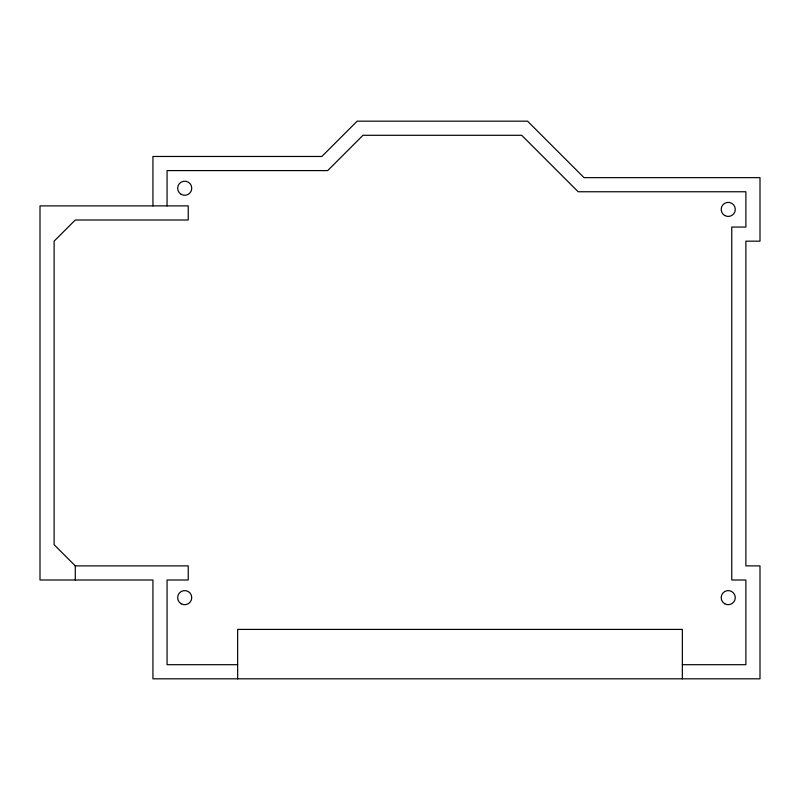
<?xml version="1.0" encoding="UTF-8"?>
<svg xmlns="http://www.w3.org/2000/svg" width="800" height="800" viewBox="0 0 800 800"><rect width="100%" height="100%" fill="white"/><g stroke="black" fill="none" stroke-linecap="round" stroke-linejoin="round"><path stroke-width="1.2" d="M152.94 205.88L152.94 156.47L321.85 156.47L357.15 121.17L527.56 121.17L584.03 177.65L760 177.65L760 241.17L745.88 241.17L745.88 565.88L760 565.88L760 678.82L152.94 678.82L152.94 580L40 580L40 205.88L188.24 205.88L188.24 220L75.29 220L54.12 241.17L54.12 544.7L75.29 565.88L188.24 565.88L188.24 580L167.06 580L167.06 664.7L237.65 664.7M682.35 664.7L745.88 664.7L745.88 580L731.76 580L731.76 227.06L745.88 227.06L745.88 191.76L578.18 191.76L521.71 135.29L362.99 135.29L327.7 170.59L167.06 170.59L167.06 205.88M682.35 678.83L682.35 629.41L237.65 629.41L237.65 678.83M75.29 565.88L75.29 580M181.18 603.76A7.06 7.06 0 0 0 191.76 597.65A7.06 7.06 0 0 0 181.18 591.53A7.06 7.06 0 0 0 181.18 603.76M724.71 603.76A7.06 7.06 0 0 0 735.29 597.65A7.06 7.06 0 0 0 724.71 591.53A7.06 7.06 0 0 0 724.71 603.76M181.18 194.35A7.06 7.06 0 0 0 191.76 188.23A7.06 7.06 0 0 0 181.18 182.12A7.06 7.06 0 0 0 181.18 194.35M724.71 215.52A7.06 7.06 0 0 0 735.29 209.41A7.06 7.06 0 0 0 724.71 203.3A7.06 7.06 0 0 0 724.71 215.52"/></g></svg>
